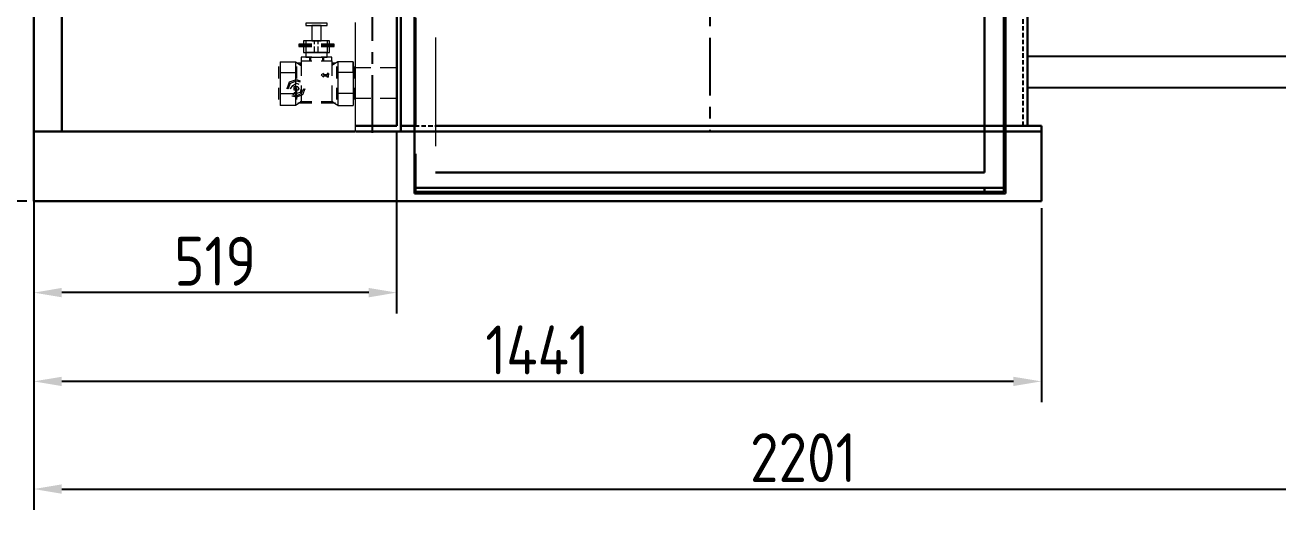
# Model space of a CAD drawing. Header units: millimetres. Extents: x 97339 to 122350, y -311274 to -152040.
# Drawn here: x 102106 to 103898, y -155650 to -154956 of the extents above; entities that cross this region are included whole.
import ezdxf

# ---------------------------------------------------------------- set-up
doc = ezdxf.new("R2010")
doc.units = ezdxf.units.MM
doc.header["$LTSCALE"] = 13
for name, pattern in [('ACAD_ISO02W100', [15, 12, -3]), ('CENTER', [50.8, 31.75, -6.35, 6.35, -6.35]), ('CENTERX2', [101.6, 63.5, -12.7, 12.7, -12.7]), ('DASHED', [0.75, 0.5, -0.25])]:
    doc.linetypes.add(name, pattern=pattern)
doc.layers.get('0').update_dxf_attribs({"color": 1, "linetype": 'CENTER'})
for name, color, linetype in [('1', 4, 'Continuous'), ('3中心线层', 1, 'CENTER'), ('4虚线层', 6, 'DASHED'), ('粗实线', 4, 'Continuous')]:
    doc.layers.add(name, color=color, linetype=linetype)
doc.layers.add('标注、文本', color=3, linetype='Continuous', lineweight=25)
doc.styles.get("Standard").update_dxf_attribs({"font": 'gbenor.shx', "bigfont": 'gbcbig.shx'})
doc.dimstyles.new('1-15', dxfattribs={"dimscale": 20, "dimtxt": 3.5, "dimasz": 2, "dimexe": 1.5, "dimexo": 0.5, "dimgap": 0.5, "dimtad": 1, "dimtoh": 1, "dimdec": 1, "dimdsep": 46, "dimtxsty": 'Standard', "dimcen": 2.5, "dimclrd": 3, "dimclre": 3, "dimclrt": 3, "dimadec": 0, "dimazin": 2, "dimtfac": 1, "dimtdec": 1, "dimtmove": 0, "dimatfit": 2, "dimfxl": 1, "dimarcsym": 0})

# ---------------------------------------------------------------- blocks, each defined once
blk = doc.blocks.new('*D539')
at = {"layer": 'Defpoints', "color": 0, "transparency": 16777216}
for p in [(102118.5, -155100.4), (102637.5, -155100.4), (102118.5, -155339.2)]:
    blk.add_point(p, dxfattribs=at)
at = {"layer": '标注、文本', "color": 3, "lineweight": -2, "transparency": 16777216}
for p, q in [((102118.5, -155110.4), (102118.5, -155369.2)), ((102637.5, -155110.4), (102637.5, -155369.2)), ((102597.5, -155339.2), (102158.5, -155339.2))]:
    blk.add_line(p, q, dxfattribs=at)
at = {"layer": '标注、文本', "color": 3, "transparency": 16777216}
for points in [[(102158.5, -155332.5), (102158.5, -155345.9), (102118.5, -155339.2)], [(102597.5, -155332.5), (102597.5, -155345.9), (102637.5, -155339.2)]]:
    blk.add_solid(points, dxfattribs=at)
at = {"layer": '标注、文本', "color": 3, "transparency": 16777216, "insert": (102378, -155294.2), "char_height": 70, "attachment_point": 5}
blk.add_mtext('519', dxfattribs=at)
blk = doc.blocks.new('*D540')
at = {"layer": 'Defpoints', "color": 0, "transparency": 16777216}
for p in [(102118.5, -155208.4), (103559.5, -155208.4), (102118.5, -155466.3)]:
    blk.add_point(p, dxfattribs=at)
at = {"layer": '标注、文本', "color": 3, "lineweight": -2, "transparency": 16777216}
for p, q in [((102118.5, -155218.4), (102118.5, -155496.3)), ((103559.5, -155218.4), (103559.5, -155496.3)), ((103519.5, -155466.3), (102158.5, -155466.3))]:
    blk.add_line(p, q, dxfattribs=at)
at = {"layer": '标注、文本', "color": 3, "transparency": 16777216}
for points in [[(102158.5, -155459.7), (102158.5, -155473), (102118.5, -155466.3)], [(103519.5, -155459.7), (103519.5, -155473), (103559.5, -155466.3)]]:
    blk.add_solid(points, dxfattribs=at)
at = {"layer": '标注、文本', "color": 3, "transparency": 16777216, "insert": (102839, -155421.3), "char_height": 70, "attachment_point": 5}
blk.add_mtext('1441', dxfattribs=at)
blk = doc.blocks.new('*D541')
at = {"layer": 'Defpoints', "color": 0, "transparency": 16777216}
for p in [(104319.5, -155045.4), (102118.5, -155208.4), (104319.5, -155620.5)]:
    blk.add_point(p, dxfattribs=at)
at = {"layer": '标注、文本', "color": 3, "lineweight": -2, "transparency": 16777216}
for p, q in [((104319.5, -155055.4), (104319.5, -155650.5)), ((102118.5, -155218.4), (102118.5, -155650.5)), ((102158.5, -155620.5), (104279.5, -155620.5))]:
    blk.add_line(p, q, dxfattribs=at)
at = {"layer": '标注、文本', "color": 3, "transparency": 16777216}
for points in [[(102158.5, -155613.8), (102158.5, -155627.2), (102118.5, -155620.5)], [(104279.5, -155613.8), (104279.5, -155627.2), (104319.5, -155620.5)]]:
    blk.add_solid(points, dxfattribs=at)
at = {"layer": '标注、文本', "color": 3, "transparency": 16777216, "insert": (103219, -155575.5), "char_height": 70, "attachment_point": 5}
blk.add_mtext('2201', dxfattribs=at)
blk = doc.blocks.new('*D538')
at = {"layer": 'Defpoints', "color": 0, "transparency": 16777216}
for p in [(101876.4, -153257.1), (102118.5, -153257.1), (102118.5, -155208.4)]:
    blk.add_point(p, dxfattribs=at)
at = {"layer": '标注、文本', "color": 3, "lineweight": -2, "transparency": 16777216}
for p, q in [((102108.5, -153257.1), (101846.4, -153257.1)), ((101876.4, -155168.4), (101876.4, -153297.1)), ((102108.5, -155208.4), (101846.4, -155208.4))]:
    blk.add_line(p, q, dxfattribs=at)
at = {"layer": '标注、文本', "color": 3, "transparency": 16777216}
for points in [[(101869.7, -153297.1), (101883, -153297.1), (101876.4, -153257.1)], [(101869.7, -155168.4), (101883, -155168.4), (101876.4, -155208.4)]]:
    blk.add_solid(points, dxfattribs=at)
at = {"layer": '标注、文本', "color": 3, "transparency": 16777216, "insert": (101831.4, -154232.8), "char_height": 70, "attachment_point": 5, "rotation": 90}
blk.add_mtext('1950', dxfattribs=at)

msp = doc.modelspace()

# ---------------------------------------------------------------- linework, layer by layer
at = {"color": 2, "linetype": 'ACAD_ISO02W100', "lineweight": 13}
for p, q in [((102578.543, -155108.427), (102578.543, -153287.074)), ((102665.043, -153775.631), (102665.043, -155195.043)), ((102693.043, -153803.631), (102693.043, -155167.043))]:
    msp.add_line(p, q, dxfattribs=at)
for points in [[(102507.765, -154953.086), (102507.765, -154956.457), (102538.103, -154956.457), (102538.103, -154953.086)], [(102516.193, -154956.457), (102516.193, -154978.368), (102529.676, -154978.368), (102529.676, -154956.457)], [(102507.765, -154995.222), (102507.765, -155001.964), (102538.103, -155001.964), (102538.103, -154995.222)], [(102490.911, -155047.47), (102490.911, -155044.099), (102494.282, -155044.099), (102495.967, -155044.099), (102497.653, -155047.47), (102495.967, -155049.155), (102494.282, -155049.155), (102490.911, -155049.155)], [(102492.597, -155047.47), (102492.597, -155045.785), (102494.282, -155045.785), (102494.282, -155047.47)]]:
    msp.add_lwpolyline(points, close=True, dxfattribs=at)
for points in [[(102497.653, -154983.424), (102497.653, -154985.109), (102516.193, -154985.109)], [(102516.193, -154983.424), (102497.653, -154983.424)], [(102497.653, -154985.109), (102497.653, -154986.795), (102516.193, -154986.795)], [(102516.193, -154985.109), (102497.653, -154985.109)], [(102541.474, -154983.424), (102541.474, -154978.368), (102504.395, -154978.368), (102504.395, -154983.424)], [(102504.395, -154986.795), (102504.395, -154995.222), (102541.474, -154995.222), (102541.474, -154986.795)], [(102529.676, -154985.109), (102548.216, -154985.109), (102548.216, -154983.424), (102529.676, -154983.424)], [(102529.676, -154986.795), (102548.216, -154986.795), (102548.216, -154985.109), (102529.676, -154985.109)], [(102470.686, -155008.705), (102470.686, -155023.874), (102492.597, -155023.874)], [(102470.686, -155008.705), (102470.686, -155023.874), (102470.686, -155054.212), (102470.686, -155071.066)], [(102492.597, -155008.705), (102492.597, -155023.874), (102492.597, -155054.212), (102492.597, -155071.066)], [(102501.024, -155001.964), (102501.024, -155007.02), (102516.193, -155007.02)], [(102516.193, -155001.964), (102501.024, -155001.964)], [(102501.024, -155007.02), (102501.024, -155028.93)], [(102529.676, -155007.02), (102544.845, -155007.02), (102544.845, -155001.964), (102529.676, -155001.964)], [(102544.845, -155007.02), (102544.845, -155028.93)], [(102553.272, -155008.705), (102553.272, -155023.874), (102553.272, -155054.212), (102553.272, -155071.066)], [(102575.182, -155008.705), (102575.182, -155023.874), (102575.182, -155054.212), (102575.182, -155071.066)], [(102469.001, -155032.301), (102469.001, -155015.447)], [(102533.047, -155025.559), (102529.676, -155027.245), (102533.047, -155030.616)], [(102533.047, -155025.559), (102533.047, -155027.245)], [(102533.047, -155030.616), (102533.047, -155028.93), (102538.103, -155028.93)], [(102539.788, -155025.559), (102538.103, -155025.559), (102538.103, -155027.245)], [(102539.788, -155030.616), (102538.103, -155030.616), (102538.103, -155028.93)], [(102539.788, -155025.559), (102539.788, -155027.245)], [(102576.868, -155032.301), (102576.868, -155015.447)], [(102600.464, -155017.132), (102576.868, -155017.132)], [(102637.543, -155017.132), (102613.947, -155017.132)], [(102480.799, -155047.47), (102484.17, -155037.357), (102494.282, -155033.987), (102499.338, -155035.672)], [(102480.799, -155047.47), (102480.799, -155045.785)], [(102482.484, -155047.47), (102485.855, -155039.043), (102494.282, -155035.672), (102499.338, -155037.357)], [(102482.484, -155047.47), (102482.484, -155045.785)], [(102485.855, -155047.47), (102489.226, -155042.414), (102494.282, -155039.043), (102497.653, -155040.728)], [(102501.024, -155042.414), (102501.024, -155066.01), (102492.597, -155071.066)], [(102494.282, -155045.785), (102494.282, -155062.639)], [(102544.845, -155042.414), (102544.845, -155066.01)], [(102551.586, -155045.785), (102551.586, -155062.639)], [(102470.686, -155054.212), (102492.597, -155054.212)], [(102506.08, -155047.47), (102502.709, -155055.897), (102494.282, -155059.268), (102487.54, -155057.583)], [(102504.395, -155047.47), (102501.024, -155054.212), (102494.282, -155057.583), (102489.226, -155055.897)], [(102501.024, -155047.47), (102499.338, -155052.526), (102494.282, -155054.212), (102490.911, -155052.526)], [(102600.464, -155060.953), (102576.868, -155060.953)], [(102637.543, -155060.953), (102613.947, -155060.953)], [(102516.193, -155067.695), (102495.967, -155067.695)], [(102516.193, -155066.01), (102499.338, -155066.01)], [(102516.193, -155066.01), (102501.024, -155066.01)], [(102546.53, -155066.01), (102529.676, -155066.01)], [(102549.901, -155067.695), (102529.676, -155067.695)]]:
    msp.add_lwpolyline(points, dxfattribs=at)
for points in [[(102507.765, -154978.368), (102507.765, -154978.368), (102507.765, -154983.424), (102507.765, -154983.424)], [(102507.765, -154986.795), (102507.765, -154986.795), (102507.765, -154995.222), (102507.765, -154995.222)], [(102519.563, -154978.368), (102519.563, -154978.368), (102519.563, -154983.424), (102519.563, -154983.424)], [(102519.563, -154986.795), (102519.563, -154986.795), (102519.563, -154995.222), (102519.563, -154995.222)], [(102524.62, -154978.368), (102524.62, -154978.368), (102524.62, -154983.424), (102524.62, -154983.424)], [(102524.62, -154986.795), (102524.62, -154986.795), (102524.62, -154995.222), (102524.62, -154995.222)], [(102538.103, -154978.368), (102538.103, -154978.368), (102538.103, -154983.424), (102538.103, -154983.424)], [(102538.103, -154986.795), (102538.103, -154986.795), (102538.103, -154995.222), (102538.103, -154995.222)], [(102470.686, -155008.705), (102470.686, -155008.705), (102492.597, -155008.705), (102492.597, -155008.705)], [(102492.597, -155008.705), (102492.597, -155008.705), (102501.024, -155013.762), (102501.024, -155013.762)], [(102501.024, -155010.391), (102501.024, -155010.391), (102495.967, -155010.391), (102495.967, -155010.391)], [(102512.822, -155001.964), (102512.822, -155001.964), (102512.822, -155007.02), (102512.822, -155007.02)], [(102514.507, -155001.964), (102514.507, -155001.964), (102514.507, -155007.02), (102514.507, -155007.02)], [(102531.361, -155001.964), (102531.361, -155001.964), (102531.361, -155007.02), (102531.361, -155007.02)], [(102533.047, -155001.964), (102533.047, -155001.964), (102533.047, -155007.02), (102533.047, -155007.02)], [(102553.272, -155008.705), (102553.272, -155008.705), (102544.845, -155013.762), (102544.845, -155013.762)], [(102549.901, -155010.391), (102549.901, -155010.391), (102544.845, -155010.391), (102544.845, -155010.391)], [(102565.07, -155008.705), (102565.07, -155008.705), (102553.272, -155008.705), (102553.272, -155008.705)], [(102575.182, -155008.705), (102575.182, -155008.705), (102565.07, -155008.705), (102565.07, -155008.705)], [(102575.182, -155023.874), (102575.182, -155023.874), (102575.182, -155008.705), (102575.182, -155008.705)], [(102494.282, -155015.447), (102494.282, -155015.447), (102494.282, -155032.301), (102494.282, -155032.301)], [(102501.024, -155012.076), (102501.024, -155012.076), (102499.338, -155012.076), (102499.338, -155012.076)], [(102538.103, -155027.245), (102538.103, -155027.245), (102533.047, -155027.245), (102533.047, -155027.245)], [(102539.788, -155030.616), (102539.788, -155030.616), (102539.788, -155027.245), (102539.788, -155027.245)], [(102546.53, -155012.076), (102546.53, -155012.076), (102544.845, -155012.076), (102544.845, -155012.076)], [(102551.586, -155015.447), (102551.586, -155015.447), (102551.586, -155032.301), (102551.586, -155032.301)], [(102565.07, -155023.874), (102565.07, -155023.874), (102553.272, -155023.874), (102553.272, -155023.874)], [(102575.182, -155023.874), (102575.182, -155023.874), (102565.07, -155023.874), (102565.07, -155023.874)], [(102469.001, -155062.639), (102469.001, -155062.639), (102469.001, -155045.785), (102469.001, -155045.785)], [(102485.855, -155047.47), (102485.855, -155047.47), (102485.855, -155045.785), (102485.855, -155045.785)], [(102576.868, -155062.639), (102576.868, -155062.639), (102576.868, -155045.785), (102576.868, -155045.785)], [(102565.07, -155054.212), (102565.07, -155054.212), (102553.272, -155054.212), (102553.272, -155054.212)], [(102575.182, -155054.212), (102575.182, -155054.212), (102565.07, -155054.212), (102565.07, -155054.212)], [(102492.597, -155071.066), (102492.597, -155071.066), (102470.686, -155071.066), (102470.686, -155071.066)], [(102544.845, -155066.01), (102544.845, -155066.01), (102529.676, -155066.01), (102529.676, -155066.01)], [(102553.272, -155071.066), (102553.272, -155071.066), (102544.845, -155066.01), (102544.845, -155066.01)], [(102553.272, -155071.066), (102553.272, -155071.066), (102566.755, -155071.066), (102566.755, -155071.066)], [(102566.755, -155071.066), (102566.755, -155071.066), (102575.182, -155071.066), (102575.182, -155071.066)]]:
    msp.add_open_spline(points, degree=3, dxfattribs=at)
at = {"layer": '1', "color": 1, "linetype": 'CENTERX2', "lineweight": -3, "ltscale": 0.1}
for p, q in [((102602.962, -155110.427), (102602.962, -153257.074)), ((102602.962, -155110.427), (102602.962, -153257.074)), ((103085.543, -153257.074), (103085.543, -155108.427))]:
    msp.add_line(p, q, dxfattribs=at)
at = {"layer": '1', "ltscale": 4}
msp.add_line((103539.543, -155045.38), (104319.524, -155045.38), dxfattribs=at)
at = {"layer": '3中心线层', "ltscale": 40}
msp.add_line((103539.543, -155000.38), (104319.524, -155000.38), dxfattribs=at)
at = {"layer": '4虚线层'}
for p, q in [((102643.543, -153257.074), (102643.543, -155100.427)), ((103533.543, -155100.427), (103533.543, -153398.292)), ((102643.543, -155100.427), (103559.543, -155100.427))]:
    msp.add_line(p, q, dxfattribs=at)
at = {"layer": '4虚线层', "ltscale": 5}
msp.add_line((102643.543, -153365.427), (102643.543, -155100.427), dxfattribs=at)
at = {"layer": '标注、文本', "color": 4, "lineweight": 30}
for p, q in [((102118.543, -153257.074), (102118.543, -155208.427)), ((102643.543, -153257.074), (102643.543, -155108.427)), ((103539.543, -155100.427), (103539.543, -153400.292)), ((102663.043, -153773.631), (102663.043, -155197.043)), ((103508.043, -155197.043), (103508.043, -153773.631)), ((103506.043, -155195.043), (103506.043, -153775.631)), ((103478.043, -155167.043), (103478.043, -153803.631)), ((102643.543, -155100.427), (102665.043, -155100.427)), ((102693.043, -155100.427), (103559.543, -155100.427)), ((103559.543, -155100.427), (103559.543, -155108.427)), ((102577.544, -155108.427), (102118.543, -155108.427)), ((102643.543, -155108.427), (103559.543, -155108.427)), ((103559.543, -155208.427), (103559.543, -155108.427)), ((103478.043, -155167.043), (102693.043, -155167.043)), ((103508.043, -155167.043), (103506.043, -155167.043)), ((103508.043, -155189.043), (102665.043, -155189.043)), ((103478.043, -155197.043), (103478.043, -155189.043)), ((102118.543, -155208.427), (103559.543, -155208.427)), ((103508.043, -155197.043), (102663.043, -155197.043)), ((103506.043, -155195.043), (102665.043, -155195.043))]:
    msp.add_line(p, q, dxfattribs=at)
at = {"layer": '粗实线', "lineweight": 30}
for p, q in [((102158.543, -155108.427), (102158.543, -153257.074)), ((102637.543, -153257.074), (102637.543, -155100.427)), ((102637.543, -155100.427), (102578.543, -155100.427)), ((102643.543, -155108.427), (102578.543, -155108.427))]:
    msp.add_line(p, q, dxfattribs=at)

# ---------------------------------------------------------------- dimensions: what is measured, and where the dimension line sits
at = {"layer": '标注、文本'}
dim = msp.add_linear_dim(base=(101876.363, -153257.074), p1=(102118.543, -155208.427), p2=(102118.543, -153257.074), angle=90, text='1950', dimstyle='1-15', dxfattribs=at)
dim.commit()
dim.dimension.update_dxf_attribs({"geometry": '*D538', "text_midpoint": (101831.363, -154232.75)})
for base, p1, p2, picture, middle in [((104319.524, -155620.489), (102118.543, -155208.427), (104319.524, -155045.38), '*D541', (103219.034, -155575.489)), ((102118.543, -155339.203), (102637.543, -155100.427), (102118.543, -155100.427), '*D539', (102378.043, -155294.203)), ((102118.543, -155466.319), (103559.543, -155208.427), (102118.543, -155208.427), '*D540', (102839.043, -155421.319))]:
    dim = msp.add_linear_dim(base=base, p1=p1, p2=p2, angle=180, dimstyle='1-15', dxfattribs=at)
    dim.commit()
    dim.dimension.update_dxf_attribs({"geometry": picture, "text_midpoint": middle})

doc.saveas('drawing.dxf')
